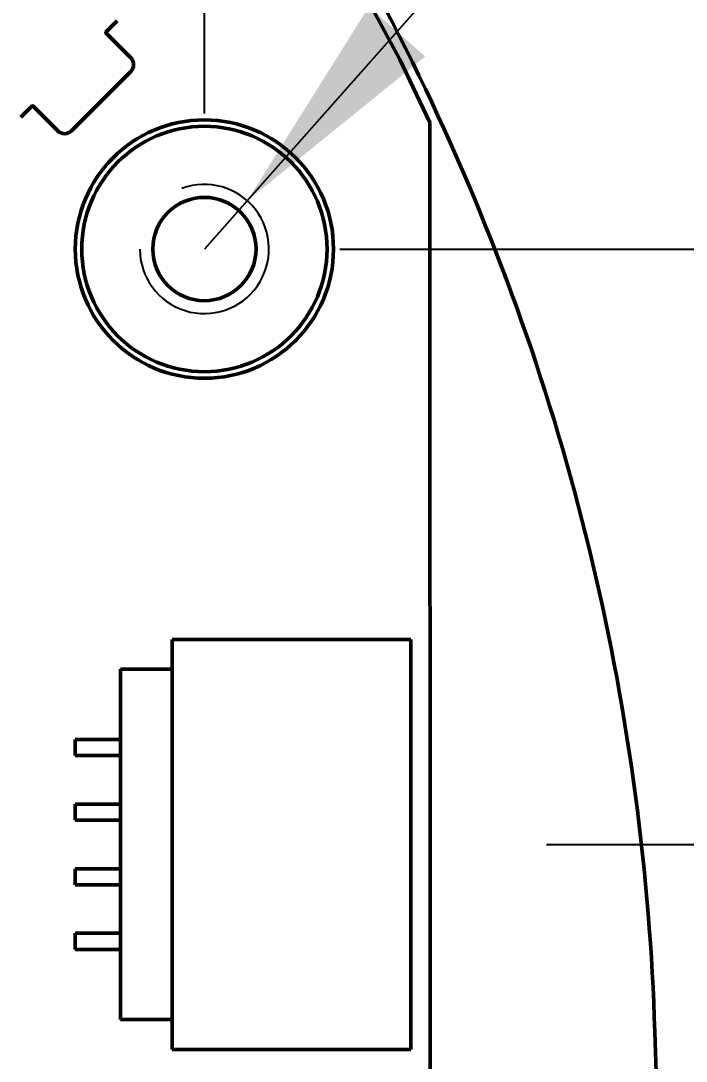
# Model space of a CAD drawing. Header units: millimetres. Extents: x 71 to 428, y 120 to 295.
# Drawn here: x 381.56 to 391.86, y 207.06 to 223.17 of the extents above; entities that cross this region are included whole.
import ezdxf

# ---------------------------------------------------------------- set-up
doc = ezdxf.new("R2010")
doc.units = ezdxf.units.MM
doc.header["$LTSCALE"] = 0.75
doc.layers.add('Dim', color=3, linetype='Continuous', lineweight=25)
doc.layers.add('Visible', color=7, linetype='Continuous', lineweight=50)
doc.layers.add('尺寸标注', color=3, linetype='Continuous')
doc.styles.get("Standard").update_dxf_attribs({"font": 'arial.ttf'})
doc.dimstyles.new('Dim-ISO-25', dxfattribs={"dimtxt": 3.5, "dimasz": 3.5, "dimexe": 2.1, "dimexo": 2.1, "dimgap": 1.4, "dimtad": 1, "dimzin": 12, "dimdsep": 46, "dimtxsty": 'Standard', "dimcen": 0, "dimazin": 3, "dimtp": 0.1, "dimtm": 0.1, "dimtfac": 0.714286, "dimtmove": 0, "dimatfit": 3, "dimfxl": 1, "dimtzin": 12, "dimarcsym": 0})

# ---------------------------------------------------------------- blocks, each defined once
blk = doc.blocks.new('*D102')
at = {"color": 0, "linetype": 'ByBlock', "lineweight": -2}
for p, q in [((386.5, 219.632), (427.386, 219.632)), ((425.286, 219.632), (425.286, 204.496)), ((407.802, 204.496), (427.386, 204.496))]:
    blk.add_line(p, q, dxfattribs=at)
at = {"color": 0, "linetype": 'ByBlock'}
for points in [[(425.286, 219.632), (424.703, 216.132), (425.869, 216.132)], [(425.286, 204.496), (424.703, 207.996), (425.869, 207.996)]]:
    blk.add_solid(points, dxfattribs=at)
at = {"layer": 'Defpoints', "color": 0, "linetype": 'ByBlock'}
for p in [(384.4, 219.632), (405.702, 204.496)]:
    blk.add_point(p, dxfattribs=at)
at = {"color": 0, "linetype": 'ByBlock', "lineweight": -2, "insert": (422.099, 212.942), "char_height": 3.5, "attachment_point": 5, "rotation": 90}
blk.add_mtext('\\A0;15.14', dxfattribs=at)
blk = doc.blocks.new('*D139')
at = {"color": 0, "linetype": 'ByBlock', "lineweight": -2}
for p, q in [((354.896, 258.313), (354.896, 264.594)), ((384.4, 221.732), (384.4, 264.594)), ((384.4, 262.494), (354.896, 262.494))]:
    blk.add_line(p, q, dxfattribs=at)
at = {"color": 0, "linetype": 'ByBlock'}
for points in [[(354.896, 262.494), (358.396, 263.077), (358.396, 261.91)], [(384.4, 262.494), (380.9, 263.077), (380.9, 261.91)]]:
    blk.add_solid(points, dxfattribs=at)
at = {"layer": 'Defpoints', "color": 0, "linetype": 'ByBlock'}
for p in [(354.896, 256.213), (384.4, 219.632)]:
    blk.add_point(p, dxfattribs=at)
at = {"color": 0, "linetype": 'ByBlock', "lineweight": -2, "insert": (369.648, 265.681), "char_height": 3.5, "attachment_point": 5}
blk.add_mtext('\\A0;29.5', dxfattribs=at)
blk = doc.blocks.new('*D135')
at = {"color": 0, "linetype": 'ByBlock', "lineweight": -2}
for p, q in [((409.911, 204.496), (409.911, 211.496)), ((399.779, 204.496), (412.011, 204.496)), ((409.911, 201.382), (409.911, 204.496)), ((389.78, 201.382), (412.011, 201.382)), ((409.911, 201.382), (409.911, 184.323))]:
    blk.add_line(p, q, dxfattribs=at)
at = {"color": 0, "linetype": 'ByBlock'}
for points in [[(409.911, 204.496), (410.494, 207.996), (409.328, 207.996)], [(409.911, 201.382), (410.494, 197.882), (409.328, 197.882)]]:
    blk.add_solid(points, dxfattribs=at)
at = {"layer": 'Defpoints', "color": 0, "linetype": 'ByBlock'}
for p in [(397.679, 204.496), (387.68, 201.382)]:
    blk.add_point(p, dxfattribs=at)
at = {"color": 0, "linetype": 'ByBlock', "lineweight": -2, "insert": (406.723, 188.672), "char_height": 3.5, "attachment_point": 5, "rotation": 90}
blk.add_mtext('\\A0;3.1', dxfattribs=at)
blk = doc.blocks.new('*D136')
at = {"color": 0, "linetype": 'ByBlock', "lineweight": -2}
for p, q in [((417.774, 210.412), (417.774, 217.412)), ((389.7, 210.412), (419.874, 210.412)), ((417.774, 204.496), (417.774, 210.412)), ((401.879, 204.496), (419.874, 204.496)), ((417.774, 204.496), (417.774, 186.776))]:
    blk.add_line(p, q, dxfattribs=at)
at = {"color": 0, "linetype": 'ByBlock'}
for points in [[(417.774, 210.412), (418.358, 213.912), (417.191, 213.912)], [(417.774, 204.496), (418.358, 200.996), (417.191, 200.996)]]:
    blk.add_solid(points, dxfattribs=at)
at = {"layer": 'Defpoints', "color": 0, "linetype": 'ByBlock'}
for p in [(387.6, 210.412), (399.779, 204.496)]:
    blk.add_point(p, dxfattribs=at)
at = {"color": 0, "linetype": 'ByBlock', "lineweight": -2, "insert": (414.587, 191.467), "char_height": 3.5, "attachment_point": 5, "rotation": 90}
blk.add_mtext('\\A0;5.9', dxfattribs=at)
blk = doc.blocks.new('*D137')
at = {"color": 0, "linetype": 'ByBlock', "lineweight": -2}
for p, q in [((385.064, 220.38), (397.391, 234.288)), ((397.391, 234.288), (411.348, 234.288)), ((385.064, 220.38), (384.4, 219.632))]:
    blk.add_line(p, q, dxfattribs=at)
at = {"color": 0, "linetype": 'ByBlock'}
blk.add_solid([(385.064, 220.38), (387.822, 222.612), (386.949, 223.386)], dxfattribs=at)
at = {"layer": 'Defpoints', "color": 0, "linetype": 'ByBlock'}
for p in [(385.064, 220.38), (384.4, 219.632)]:
    blk.add_point(p, dxfattribs=at)
at = {"color": 0, "linetype": 'ByBlock', "lineweight": -2, "insert": (404.369, 237.446), "char_height": 3.5, "attachment_point": 5}
blk.add_mtext('\\A0;4*M2', dxfattribs=at)

msp = doc.modelspace()

# ---------------------------------------------------------------- linework, layer by layer
at = {"color": 1}
msp.add_arc((384.4, 219.632), 1, 180, 110.3091, dxfattribs=at)
at = {"layer": 'Visible'}
for p, q in [((387.43, 222.568), (386.518, 224.248)), ((387.312, 223.139), (387.206, 223.342)), ((387.417, 222.935), (387.312, 223.139)), ((382.975, 222.878), (382.879, 222.975)), ((383.26, 222.594), (382.975, 222.878)), ((387.52, 222.73), (387.417, 222.935)), ((387.623, 222.525), (387.52, 222.73)), ((387.895, 221.593), (387.43, 222.568)), ((387.724, 222.319), (387.623, 222.525)), ((383.26, 222.381), (382.341, 221.462)), ((387.823, 222.112), (387.724, 222.319)), ((387.921, 221.905), (387.823, 222.112)), ((381.844, 221.747), (381.747, 221.843)), ((388.018, 221.697), (387.921, 221.905)), ((382.129, 221.462), (381.844, 221.747)), ((388.114, 221.489), (388.018, 221.697)), ((387.897, 190.403), (387.895, 221.593)), ((388.209, 221.28), (388.114, 221.489)), ((388.302, 221.07), (388.209, 221.28)), ((388.393, 220.86), (388.302, 221.07)), ((388.484, 220.649), (388.393, 220.86)), ((388.573, 220.438), (388.484, 220.649)), ((388.661, 220.226), (388.573, 220.438)), ((388.747, 220.014), (388.661, 220.226)), ((388.832, 219.801), (388.747, 220.014)), ((388.916, 219.587), (388.832, 219.801)), ((388.998, 219.373), (388.916, 219.587)), ((389.079, 219.159), (388.998, 219.373)), ((389.159, 218.944), (389.079, 219.159)), ((389.238, 218.728), (389.159, 218.944)), ((389.315, 218.512), (389.238, 218.728)), ((389.39, 218.296), (389.315, 218.512)), ((389.465, 218.079), (389.39, 218.296)), ((389.538, 217.861), (389.465, 218.079)), ((389.609, 217.643), (389.538, 217.861)), ((389.679, 217.425), (389.609, 217.643)), ((389.748, 217.206), (389.679, 217.425)), ((389.816, 216.987), (389.748, 217.206)), ((389.882, 216.767), (389.816, 216.987)), ((389.946, 216.547), (389.882, 216.767)), ((390.01, 216.327), (389.946, 216.547)), ((390.072, 216.106), (390.01, 216.327)), ((390.132, 215.885), (390.072, 216.106)), ((390.191, 215.663), (390.132, 215.885)), ((390.249, 215.441), (390.191, 215.663)), ((390.305, 215.219), (390.249, 215.441)), ((390.36, 214.996), (390.305, 215.219)), ((390.414, 214.773), (390.36, 214.996)), ((390.466, 214.55), (390.414, 214.773)), ((390.517, 214.327), (390.466, 214.55)), ((390.566, 214.103), (390.517, 214.327)), ((390.614, 213.878), (390.566, 214.103)), ((390.66, 213.654), (390.614, 213.878)), ((390.706, 213.429), (390.66, 213.654)), ((383.9, 213.587), (383.9, 207.237)), ((383.9, 213.587), (387.6, 213.587)), ((387.6, 213.587), (387.6, 207.237)), ((390.749, 213.204), (390.706, 213.429)), ((390.792, 212.978), (390.749, 213.204)), ((383.1, 207.7), (383.1, 213.124)), ((383.1, 213.124), (383.9, 213.124)), ((390.832, 212.753), (390.792, 212.978)), ((390.872, 212.527), (390.832, 212.753)), ((390.91, 212.301), (390.872, 212.527)), ((390.946, 212.074), (390.91, 212.301)), ((382.4, 212.037), (383.1, 212.037)), ((382.4, 211.787), (382.4, 212.037)), ((390.982, 211.848), (390.946, 212.074)), ((391.015, 211.621), (390.982, 211.848)), ((383.1, 211.787), (382.4, 211.787)), ((391.048, 211.394), (391.015, 211.621)), ((391.079, 211.166), (391.048, 211.394)), ((391.108, 210.939), (391.079, 211.166)), ((382.4, 211.037), (383.1, 211.037)), ((382.4, 210.787), (382.4, 211.037)), ((391.136, 210.711), (391.108, 210.939)), ((383.1, 210.787), (382.4, 210.787)), ((391.163, 210.484), (391.136, 210.711)), ((391.188, 210.256), (391.163, 210.484)), ((391.212, 210.028), (391.188, 210.256)), ((382.4, 210.037), (383.1, 210.037)), ((382.4, 209.787), (382.4, 210.037)), ((391.234, 209.799), (391.212, 210.028)), ((383.1, 209.787), (382.4, 209.787)), ((391.255, 209.571), (391.234, 209.799)), ((391.274, 209.342), (391.255, 209.571)), ((391.292, 209.114), (391.274, 209.342)), ((391.309, 208.885), (391.292, 209.114)), ((382.4, 209.037), (383.1, 209.037)), ((382.4, 208.787), (382.4, 209.037)), ((383.1, 208.787), (382.4, 208.787)), ((391.324, 208.656), (391.309, 208.885)), ((391.338, 208.427), (391.324, 208.656)), ((391.35, 208.198), (391.338, 208.427)), ((391.361, 207.969), (391.35, 208.198)), ((391.37, 207.74), (391.361, 207.969)), ((383.1, 207.7), (383.9, 207.7)), ((391.378, 207.511), (391.37, 207.74)), ((391.396, 206.875), (391.378, 207.511)), ((383.9, 207.237), (387.6, 207.237))]:
    msp.add_line(p, q, dxfattribs=at)
at = {"layer": 'Visible', "extrusion": (0, 0, -1)}
for centre, radius in [((-354.896, 204.496), 47.93), ((-384.4, 219.632), 2), ((-384.4, 219.632), 1.9)]:
    msp.add_circle(centre, radius, dxfattribs=at)
at = {"layer": 'Visible'}
msp.add_circle((384.4, 219.632), 0.8, dxfattribs=at)
for centre, start, end in [((383.154, 222.487), 315, 45), ((382.235, 221.568), 225, 315)]:
    msp.add_arc(centre, 0.15, start, end, dxfattribs=at)
at = {"layer": 'Visible', "extrusion": (0, 0, -1)}
for centre, start_param, end_param in [((382.976, 223.09), 3.550204, 5.497787), ((381.633, 221.746), 3.926991, 5.874574)]:
    msp.add_ellipse(centre, major_axis=(0.106, 0.106), ratio=0.017452, start_param=start_param, end_param=end_param, dxfattribs=at)
at = {"layer": 'Visible'}
for points, knots in [([(382.878, 222.993), (382.875, 222.99), (382.874, 222.987), (382.874, 222.981), (382.876, 222.978), (382.879, 222.975)], [-0.062715597, -0.062715597, -0.062715597, -0.062715597, -0.059937984, -0.059937984, -0.056747311, -0.056747311, -0.056747311, -0.056747311]), ([(381.747, 221.843), (381.745, 221.846), (381.742, 221.848), (381.736, 221.849), (381.732, 221.847), (381.729, 221.844)], [0.096659035, 0.096659035, 0.096659035, 0.096659035, 0.099436648, 0.099436648, 0.102627321, 0.102627321, 0.102627321, 0.102627321])]:
    msp.add_open_spline(points, degree=3, knots=knots, dxfattribs=at)

# ---------------------------------------------------------------- dimensions: what is measured, and where the dimension line sits
at = {"layer": 'Dim'}
dim = msp.add_radius_dim(center=(384.4, 219.632), mpoint=(385.064, 220.38), text='\\A0;4*M2', dimstyle='Dim-ISO-25', override={"dimtoh": 1, "dimpost": '<>', "dimtp": 0, "dimtm": 0}, dxfattribs=at)
dim.commit()
dim.dimension.update_dxf_attribs({"geometry": '*D137', "text_midpoint": (404.369, 234.288), "dimtype": 164})
at = {"layer": '尺寸标注'}
dim = msp.add_linear_dim(base=(354.896, 262.494), p1=(384.4, 219.632), p2=(354.896, 256.213), dimstyle='Dim-ISO-25', dxfattribs=at)
dim.commit()
dim.dimension.update_dxf_attribs({"geometry": '*D139', "text_midpoint": (369.648, 265.681)})
dim = msp.add_linear_dim(base=(425.286, 204.496), p1=(384.4, 219.632), p2=(405.702, 204.496), angle=90, dimstyle='Dim-ISO-25', dxfattribs=at)
dim.commit()
dim.dimension.update_dxf_attribs({"geometry": '*D102', "text_midpoint": (425.286, 212.942), "dimtype": 160})
for base, p1, p2, picture, middle in [((417.774, 210.412), (399.779, 204.496), (387.6, 210.412), '*D136', (417.774, 191.467)), ((409.911, 204.496), (387.68, 201.382), (397.679, 204.496), '*D135', (409.911, 188.672))]:
    dim = msp.add_linear_dim(base=base, p1=p1, p2=p2, angle=90, dimstyle='Dim-ISO-25', override={"dimdec": 1}, dxfattribs=at)
    dim.commit()
    dim.dimension.update_dxf_attribs({"geometry": picture, "text_midpoint": middle, "dimtype": 160})

doc.saveas('drawing.dxf')
